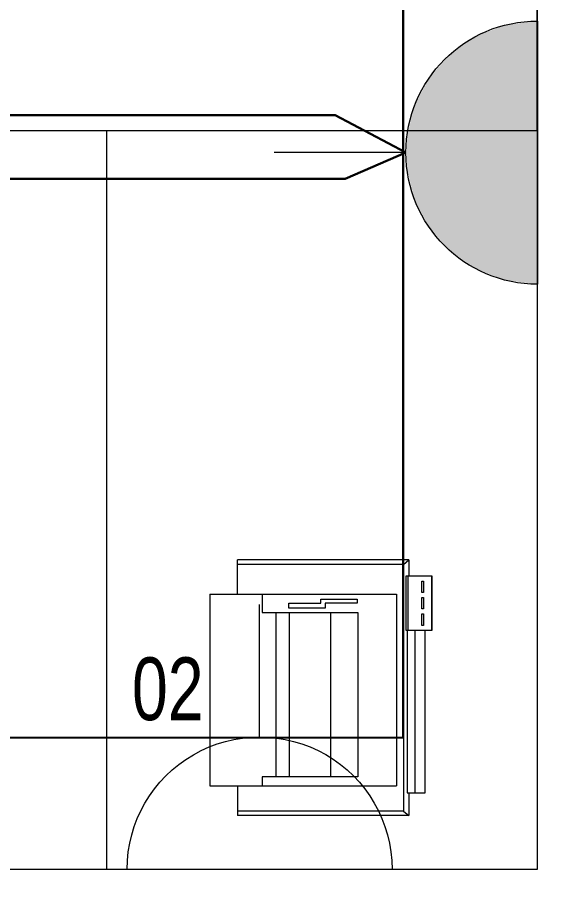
# Model space of a CAD drawing. Header units: metres. Extents: x 75097 to 220695, y -1557923 to -1361206.
# Drawn here: x 111893 to 112650, y -1422641 to -1421404 of the extents above; entities that cross this region are included whole.
import ezdxf

# ---------------------------------------------------------------- set-up
doc = ezdxf.new("R2010")
doc.units = ezdxf.units.M
doc.layers.get('0').update_dxf_attribs({"lineweight": 0})
for name, color, linetype, lineweight in [('A-100 - Copy$0$Medical Equipment and Furniture', 8, 'Continuous', 0), ('A-100 - Copy$0$Walls', 8, 'Continuous', 0), ('E-LG', 245, 'Continuous', 30)]:
    doc.layers.add(name, color=color, linetype=linetype, lineweight=lineweight)
doc.layers.add('E-POWR', color=7, linetype='Continuous', lineweight=9, true_color=0x4e7e3e)
doc.styles.add('A-100 - Copy$0$X3G_ENTITY_257CFD', font='swisscl.ttf', dxfattribs={"height": 200})

# ---------------------------------------------------------------- blocks, each defined once
blk = doc.blocks.new('NORMAL SOCKET')
at = {"layer": 'E-POWR'}
for p, q in [((0, 307.7), (0, 615.4)), ((-307.7, 0), (307.7, 0))]:
    blk.add_line(p, q, dxfattribs=at)
blk.add_ellipse((0, 0), major_axis=(32.8, 305.9), ratio=1, start_param=4.81904, end_param=7.960633, dxfattribs=at)
blk = doc.blocks.new('GI-041_dwg_UPS-E-SKT1-3902843-GI-041')
at = {"layer": 'E-POWR'}
blk.add_hatch(color=256, dxfattribs=at).paths.add_polyline_path([(-0.1987, -0.0005), (0.1987, -0.0005), (0.1929, 0.0471), (0.176, 0.0919), (0.1487, 0.1313), (0.1129, 0.1631), (0.0705, 0.1853), (0.024, 0.1968), (-0.024, 0.1968), (-0.0705, 0.1853), (-0.1129, 0.1631), (-0.1487, 0.1313), (-0.176, 0.0919), (-0.1929, 0.0471)], flags=0)
for p, q in [((0, 0.1983), (0, 0.397)), ((-0.1987, -0.0005), (0.1987, -0.0005)), ((-0.1473, -0.0005), (0.1473, -0.0005))]:
    blk.add_line(p, q, dxfattribs=at)
blk.add_arc((0, -0.0005), 0.1987, 360, 180, dxfattribs=at)
blk = doc.blocks.new('A-100 - Copy$0$ITPPLT2C-P')
for p, q in [((0.0229, 0.0318), (0.2618, 0.0318)), ((0.0304, 0.0256), (0.0229, 0.0318)), ((0.0229, 0), (0.0229, 0.0318)), ((0.0304, -0.3182), (0.0304, 0.0256)), ((0.0304, 0.0256), (0.2618, 0.0256)), ((0.2618, -0.0096), (0.2618, 0.0318)), ((0, 0), (0, -0.2262)), ((0.0252, 0), (0, 0)), ((0.0139, 0), (0.0139, -0.2262)), ((0.0252, 0), (0.0139, 0)), ((0.0252, -0.2262), (0.0252, 0)), ((0.0401, -0.2769), (0.0401, -0.0096)), ((0.3, -0.0096), (0.0401, -0.0096)), ((0.2274, -0.0222), (0.2274, -0.0096)), ((0.3, -0.2769), (0.3, -0.0096)), ((0.0939, -0.2515), (0.0939, -0.0222)), ((0.0939, -0.0222), (0.2274, -0.0222)), ((0.1321, -0.2515), (0.1321, -0.0222)), ((0.1894, -0.2515), (0.1894, -0.0222)), ((0.2082, -0.2515), (0.2082, -0.0222)), ((-0.0091, -0.2262), (0.0267, -0.2262)), ((-0.0091, -0.3023), (-0.0091, -0.2262)), ((-0.0087, -0.2262), (0.0236, -0.2262)), ((-0.0087, -0.3023), (-0.0087, -0.2262)), ((0, -0.2262), (0.0252, -0.2262)), ((0.0023, -0.2495), (0.0023, -0.2334)), ((0.0023, -0.2334), (0.0045, -0.2334)), ((0.0045, -0.2334), (0.0045, -0.2495)), ((0.0139, -0.2262), (0.0252, -0.2262)), ((0.0236, -0.2262), (0.0236, -0.3023)), ((0.0267, -0.2262), (0.0267, -0.3023)), ((0.0045, -0.2495), (0.0023, -0.2495)), ((0.0023, -0.2721), (0.0023, -0.2562)), ((0.0023, -0.2562), (0.0045, -0.2562)), ((0.0045, -0.2562), (0.0045, -0.2721)), ((0.2274, -0.2515), (0.0939, -0.2515)), ((0.1395, -0.2575), (0.19, -0.2575)), ((0.1395, -0.2641), (0.1395, -0.2575)), ((0.19, -0.2575), (0.19, -0.2641)), ((0.2274, -0.2769), (0.2274, -0.2515)), ((0.0045, -0.2721), (0.0023, -0.2721)), ((0.0947, -0.2701), (0.0947, -0.2641)), ((0.0947, -0.2641), (0.1395, -0.2641)), ((0.1457, -0.2701), (0.0947, -0.2701)), ((0.19, -0.2641), (0.1457, -0.2641)), ((0.1457, -0.2641), (0.1457, -0.2701)), ((0.0023, -0.295), (0.0023, -0.2793)), ((0.0023, -0.2793), (0.0045, -0.2793)), ((0.0045, -0.2793), (0.0045, -0.295)), ((0.3, -0.2769), (0.0401, -0.2769)), ((0.2618, -0.2769), (0.2618, -0.3246)), ((0.0045, -0.295), (0.0023, -0.295)), ((0.0267, -0.3023), (-0.0091, -0.3023)), ((0.0236, -0.3023), (-0.0087, -0.3023)), ((0.0229, -0.3246), (0.0229, -0.3023)), ((0.0304, -0.3182), (0.0229, -0.3246)), ((0.0304, -0.3182), (0.2618, -0.3182)), ((0.0229, -0.3246), (0.2618, -0.3246))]:
    blk.add_line(p, q)
blk = doc.blocks.new('A-100 - Copy$0$GF21043-P')
for p, q in [((0.8, 0), (0.8, 0.75)), ((-0.8, 0), (0.8, 0))]:
    blk.add_line(p, q)
blk = doc.blocks.new('A-100 - Copy')
at = {"layer": 'A-100 - Copy$0$Medical Equipment and Furniture'}
blk.add_line((112016.9, -1422591.4, 2.4), (112016.9, -1421561.4, 2.4), dxfattribs=at)
at = {"layer": 'A-100 - Copy$0$Walls'}
for p, q in [((112616.9, -1419982.7, 2.4), (112616.9, -1422591.4, 2.4)), ((112616.9, -1422591.4, 2.4), (108078.3, -1422591.4, 2.4))]:
    blk.add_line(p, q, dxfattribs=at)
at = {"layer": 'A-100 - Copy$0$Medical Equipment and Furniture', "extrusion": (8.17187e-07, 1.19924e-18, 1), "xscale": 1000.000000000002, "yscale": 1000.000000000002, "zscale": 1000.000000000002}
blk.add_blockref('A-100 - Copy$0$GF21043-P', (111816.9, -1421561.4, 2.5), dxfattribs=at)
at = {"layer": 'A-100 - Copy$0$Medical Equipment and Furniture', "extrusion": (1.19915e-18, -8.17187e-07, -1), "xscale": -1000.000000000001, "yscale": 1000.000000000006, "zscale": 1000.000000000002, "rotation": 180}
blk.add_blockref('A-100 - Copy$0$ITPPLT2C-P', (-112460.8, -1422484.7, -1.2), dxfattribs=at)
at = {"layer": 'A-100 - Copy$0$Medical Equipment and Furniture', "insert": (112102, -1422296, 2.4), "char_height": 87.47, "attachment_point": 2, "style": 'A-100 - Copy$0$X3G_ENTITY_257CFD'}
blk.add_mtext('02', dxfattribs=at)

msp = doc.modelspace()

# ---------------------------------------------------------------- linework, layer by layer
at = {"layer": 'E-LG', "color": 1}
msp.add_lwpolyline([(114121.9, -1438163.1), (113976.1, -1437823.1), (112072.6, -1437823.1), (112072.6, -1431172), (112496.9, -1430971.6), (112081, -1430928.9), (112081, -1425669.9), (112433.9, -1425522.7), (112069.9, -1425406.5), (108550.8, -1425406.5), (108550.8, -1424950.6), (108261.7, -1424857.6), (108557.5, -1424816.6), (108557.5, -1421791.1), (108261.7, -1421679.4), (108556.9, -1421628.8), (112349.4, -1421628.8), (112433.9, -1421592.4), (112335.3, -1421540.3), (108551.1, -1421540.3), (108551.1, -1418318.7), (108261.7, -1418252.7)], dxfattribs=at)
at = {"layer": 'E-POWR', "const_width": 3}
msp.add_lwpolyline([(112430, -1421212.1), (112430, -1422407.9), (111798.3, -1422407.9), (111798.3, -1422876), (111542.6, -1422876), (108265.1, -1422876), (108265.1, -1425235.3), (108265.1, -1426320.7), (108265.1, -1426368.1), (112430, -1426368.1), (112430, -1425147.7)], dxfattribs=at)

# ---------------------------------------------------------------- block references
at = {"xscale": -923.0399999999992, "yscale": 923.0399999999992, "zscale": 923.0399999999992, "rotation": 90}
msp.add_blockref('GI-041_dwg_UPS-E-SKT1-3902843-GI-041', (112616.9, -1421592.4, 2.4), dxfattribs=at)
at = {"layer": 'E-POWR', "color": 85, "xscale": -0.6, "yscale": 0.6, "zscale": 0.6}
msp.add_blockref('NORMAL SOCKET', (112230, -1422591.4, 2.4), dxfattribs=at)

# ---------------------------------------------------------------- next in the draw order: block references
msp.add_blockref('A-100 - Copy', (0, 0))

doc.saveas('drawing.dxf')
